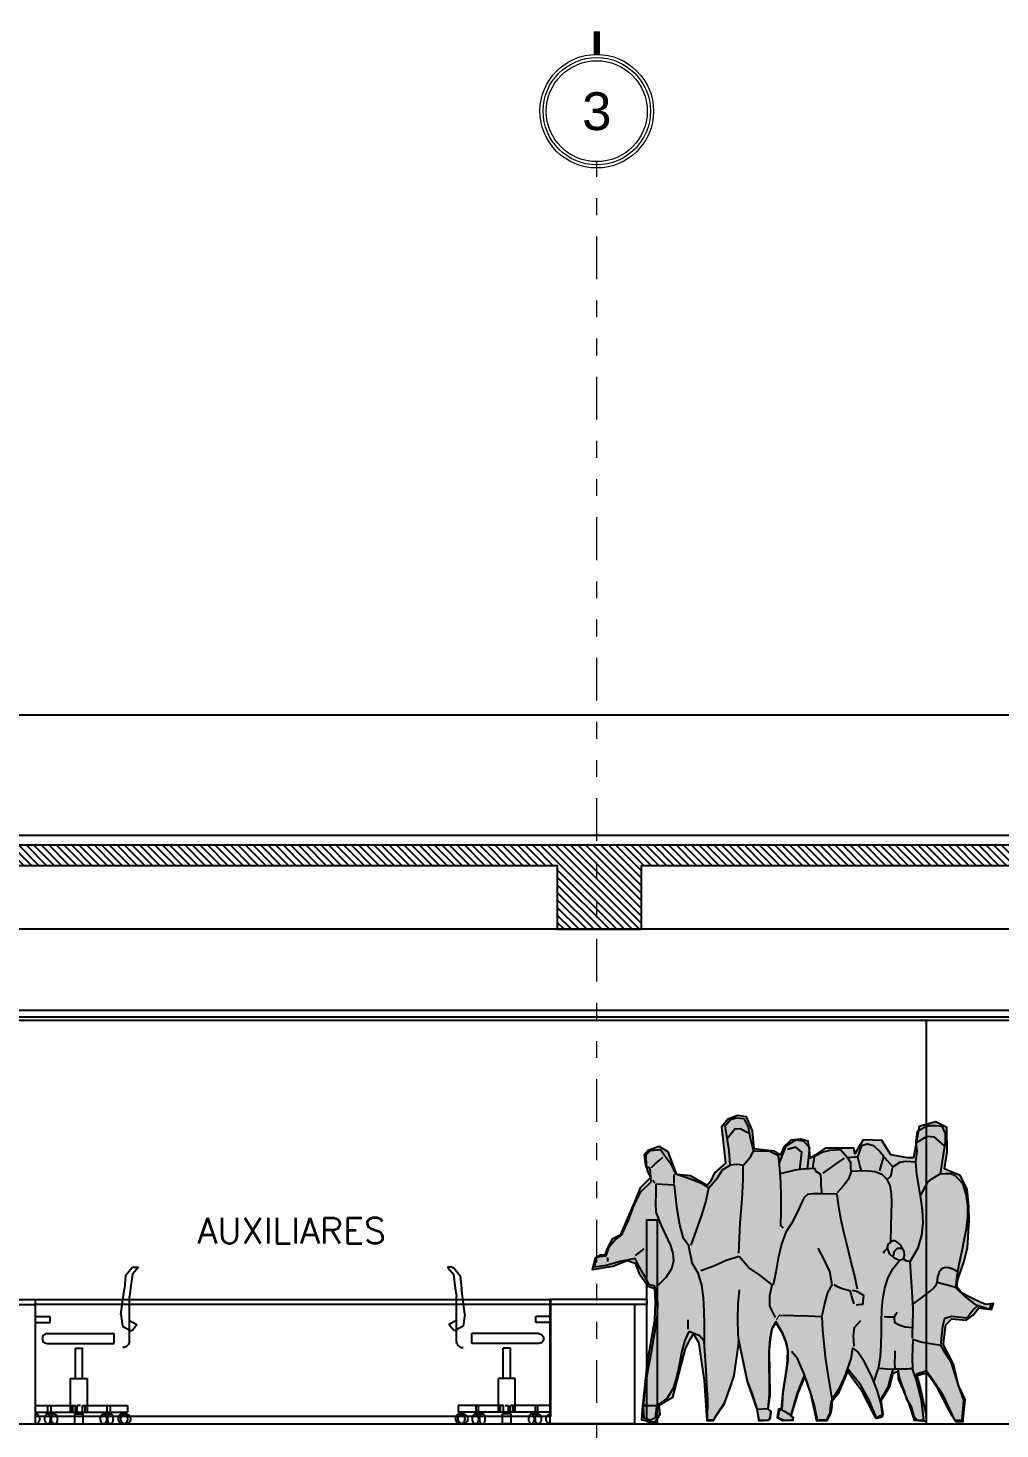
# Model space of a CAD drawing. Header units: millimetres. Extents: x 2056 to 4470, y 1400 to 3101.
# Drawn here: x 2172.45 to 2178.22, y 1478.65 to 1486.98 of the extents above; entities that cross this region are included whole.
import ezdxf
from ezdxf.enums import TextEntityAlignment as Align

# ---------------------------------------------------------------- set-up
doc = ezdxf.new("R2010")
doc.units = ezdxf.units.MM
doc.linetypes.add('DIVIDE', pattern=[31.75, 12.7, -6.35, 0, -6.35, 0, -6.35])
for name, color, linetype in [('A-252', 252, 'Continuous'), ('A-ANNO-DIMS-GRID', 195, 'Continuous'), ('A-ANNO-TEXT', 190, 'Continuous'), ('A-GRID-COLS', 75, 'DIVIDE'), ('A-PLAN-1', 5, 'Continuous'), ('A-PLAN-2', 4, 'Continuous'), ('A-PLAN-3', 3, 'Continuous'), ('A-PLAN-4', 2, 'Continuous'), ('A-PLAN-5', 1, 'Continuous'), ('A-PLAN-6', 9, 'Continuous')]:
    doc.layers.add(name, color=color, linetype=linetype)
doc.styles.add('ROMAN', font='arial.ttf')
doc.styles.add('ROMANS', font='romans')

# ---------------------------------------------------------------- blocks, each defined once
blk = doc.blocks.new('GRUPO 1')
blk.add_hatch(color=255).paths.add_polyline_path([(-1.4804, 0.0057), (-1.4716, 0.0247), (-1.4424, 0.0683), (-1.4189, 0.1011), (-1.3594, 0.2708), (-1.3314, 0.4699), (-1.3274, 0.453), (-1.3139, 0.3881), (-1.2825, 0.2379), (-1.225, 0.0732), (-1.2127, 0.0042), (-1.1558, 0.0076), (-1.1431, 0.0213), (-1.1392, 0.0585), (-1.1578, 0.0757), (-1.146, 0.1553), (-1.1488, 0.4232), (-1.1441, 0.4866), (-1.1347, 0.5489), (-1.1303, 0.5581), (-1.1119, 0.5872), (-1.077, 0.5285), (-1.0523, 0.4695), (-1.0423, 0.4224), (-1.0445, 0.3674), (-1.0482, 0.3203), (-1.0713, 0.1806), (-1.0794, 0.0754), (-1.0952, 0.0734), (-1.1032, 0.0232), (-1.0708, 0.0067), (-1.0098, 0.0078), (-1.0071, 0.0233), (-1.0208, 0.0334), (-0.9788, 0.1676), (-0.9404, 0.2634), (-0.9057, 0.1667), (-0.8701, 0.0042), (-0.8061, 0.006), (-0.7851, 0.048), (-0.7765, 0.0882), (-0.7782, 0.1234), (-0.7377, 0.1693), (-0.6847, 0.298), (-0.6071, 0.1904), (-0.5224, 0.0229), (-0.51, 0.0194), (-0.4782, 0.03), (-0.4747, 0.0441), (-0.4871, 0.1252), (-0.4341, 0.2081), (-0.4165, 0.2821), (-0.4041, 0.291), (-0.3882, 0.2962), (-0.3847, 0.2539), (-0.3459, 0.1622), (-0.3212, 0.104), (-0.2894, 0.0071), (-0.2171, 0.0018), (-0.2188, 0.0458), (-0.2559, 0.2151), (-0.2718, 0.2733), (-0.2329, 0.2857), (-0.21, 0.2839), (-0.1588, 0.2116), (-0.0829, 0.0617), (-0.0424, 0), (0, 0), (0.0018, 0.0141), (0.0124, 0.1287), (-0.0053, 0.1693), (-0.0265, 0.2116), (-0.0565, 0.3403), (-0.1165, 0.4549), (-0.1132, 0.4823), (-0.1022, 0.5753), (-0.0667, 0.6108), (0.0182, 0.6026), (0.0593, 0.6327), (0.0948, 0.6764), (0.1199, 0.6706), (0.1683, 0.6648), (0.1818, 0.7015), (0.1374, 0.6957), (0.1103, 0.7053), (0.0445, 0.7363), (-0.0096, 0.7653), (-0.0367, 0.8), (-0.0309, 0.8445), (0.0039, 0.9469), (0.0271, 1.032), (0.0368, 1.1963), (0.0348, 1.2755), (0.0252, 1.3799), (-0.0171, 1.4616), (-0.0737, 1.4849), (-0.1103, 1.5015), (-0.0936, 1.6013), (-0.097, 1.7476), (-0.1635, 1.7809), (-0.2601, 1.7543), (-0.2933, 1.568), (-0.3299, 1.568), (-0.4298, 1.5847), (-0.483, 1.6711), (-0.5929, 1.6744), (-0.6428, 1.5913), (-0.6495, 1.6246), (-0.8192, 1.6246), (-0.8819, 1.5805), (-0.9089, 1.5649), (-0.9115, 1.6171), (-0.9194, 1.6658), (-0.9646, 1.6779), (-1.0221, 1.6727), (-1.0621, 1.6345), (-1.0848, 1.5857), (-1.0944, 1.5901), (-1.117, 1.6058), (-1.1936, 1.6144), (-1.2406, 1.6205), (-1.2502, 1.7267), (-1.2867, 1.8102), (-1.3372, 1.818), (-1.3973, 1.7963), (-1.4338, 1.7493), (-1.4101, 1.5355), (-1.4766, 1.4785), (-1.5004, 1.4263), (-1.5194, 1.4025), (-1.6192, 1.4595), (-1.7, 1.469), (-1.7523, 1.602), (-1.8046, 1.6353), (-1.8712, 1.6115), (-1.895, 1.583), (-1.8855, 1.526), (-1.8712, 1.4785), (-1.8569, 1.45), (-1.9187, 1.3883), (-1.9425, 1.3265), (-2.0376, 1.108), (-2.0851, 1.0843), (-2.1136, 1.0273), (-2.1279, 0.9893), (-2.1564, 0.9893), (-2.185, 0.9703), (-2.204, 0.9037), (-2.0804, 0.9227), (-1.9948, 0.956), (-1.9473, 0.9418), (-1.9235, 0.88), (-1.8712, 0.804), (-1.8332, 0.7897), (-1.8284, 0.7137), (-1.8332, 0.5997), (-1.8759, 0.3527), (-1.895, 0.1817), (-1.9045, 0.0914), (-1.9092, 0.0107), (-1.8284, -0.0036), (-1.7999, 0.0439), (-1.8046, 0.0962), (-1.7238, 0.1437), (-1.6478, 0.4335), (-1.6192, 0.4905), (-1.6002, 0.519), (-1.5717, 0.4715), (-1.5384, 0.2435), (-1.5214, 0.0057)])
at = {"color": 250}
blk.add_lwpolyline([(-1.4804, 0.0057), (-1.4716, 0.0247), (-1.4424, 0.0683), (-1.4189, 0.1011), (-1.3594, 0.2708), (-1.3314, 0.4699), (-1.3274, 0.453), (-1.3139, 0.3881), (-1.2825, 0.2379), (-1.225, 0.0732), (-1.2127, 0.0042), (-1.1558, 0.0076), (-1.1431, 0.0213), (-1.1392, 0.0585), (-1.1578, 0.0757), (-1.146, 0.1553), (-1.1488, 0.4232), (-1.1441, 0.4866), (-1.1347, 0.5489), (-1.1303, 0.5581), (-1.1119, 0.5872), (-1.077, 0.5285), (-1.0523, 0.4695), (-1.0423, 0.4224), (-1.0445, 0.3674), (-1.0482, 0.3203), (-1.0713, 0.1806), (-1.0794, 0.0754), (-1.0952, 0.0734), (-1.1032, 0.0232), (-1.0708, 0.0067), (-1.0098, 0.0078), (-1.0071, 0.0233), (-1.0208, 0.0334), (-0.9788, 0.1676), (-0.9404, 0.2634), (-0.9057, 0.1667), (-0.8701, 0.0042), (-0.8061, 0.006), (-0.7851, 0.048), (-0.7765, 0.0882), (-0.7782, 0.1234), (-0.7377, 0.1693), (-0.6847, 0.298), (-0.6071, 0.1904), (-0.5224, 0.0229), (-0.51, 0.0194), (-0.4782, 0.03), (-0.4747, 0.0441), (-0.4871, 0.1252), (-0.4341, 0.2081), (-0.4165, 0.2821), (-0.4041, 0.291), (-0.3882, 0.2962), (-0.3847, 0.2539), (-0.3459, 0.1622), (-0.3212, 0.104), (-0.2894, 0.0071), (-0.2171, 0.0018), (-0.2188, 0.0458), (-0.2559, 0.2151), (-0.2718, 0.2733), (-0.2329, 0.2857), (-0.21, 0.2839), (-0.1588, 0.2116), (-0.0829, 0.0617), (-0.0424, 0), (0, 0), (0.0018, 0.0141), (0.0124, 0.1287), (-0.0053, 0.1693), (-0.0265, 0.2116), (-0.0565, 0.3403), (-0.1165, 0.4549), (-0.1132, 0.4823), (-0.1022, 0.5753), (-0.0667, 0.6108), (0.0182, 0.6026), (0.0593, 0.6327), (0.0948, 0.6764), (0.1199, 0.6706), (0.1683, 0.6648), (0.1818, 0.7015), (0.1374, 0.6957), (0.1103, 0.7053), (0.0445, 0.7363), (-0.0096, 0.7653), (-0.0367, 0.8), (-0.0309, 0.8445), (0.0039, 0.9469), (0.0271, 1.032), (0.0368, 1.1963), (0.0348, 1.2755), (0.0252, 1.3799), (-0.0171, 1.4616), (-0.0737, 1.4849), (-0.1103, 1.5015), (-0.0936, 1.6013), (-0.097, 1.7476), (-0.1635, 1.7809), (-0.2601, 1.7543), (-0.2933, 1.568), (-0.3299, 1.568), (-0.4298, 1.5847), (-0.483, 1.6711), (-0.5929, 1.6744), (-0.6428, 1.5913), (-0.6495, 1.6246), (-0.8192, 1.6246), (-0.8819, 1.5805), (-0.9089, 1.5649), (-0.9115, 1.6171), (-0.9194, 1.6658), (-0.9646, 1.6779), (-1.0221, 1.6727), (-1.0621, 1.6345), (-1.0848, 1.5857), (-1.0944, 1.5901), (-1.117, 1.6058), (-1.1936, 1.6144), (-1.2406, 1.6205), (-1.2502, 1.7267), (-1.2867, 1.8102), (-1.3372, 1.818), (-1.3973, 1.7963), (-1.4338, 1.7493), (-1.4101, 1.5355), (-1.4766, 1.4785), (-1.5004, 1.4263), (-1.5194, 1.4025), (-1.6192, 1.4595), (-1.7, 1.469), (-1.7523, 1.602), (-1.8046, 1.6353), (-1.8712, 1.6115), (-1.895, 1.583), (-1.8855, 1.526), (-1.8712, 1.4785), (-1.8569, 1.45), (-1.9187, 1.3883), (-1.9425, 1.3265), (-2.0376, 1.108), (-2.0851, 1.0843), (-2.1136, 1.0273), (-2.1279, 0.9893), (-2.1564, 0.9893), (-2.185, 0.9703), (-2.204, 0.9037), (-2.0804, 0.9227), (-1.9948, 0.956), (-1.9473, 0.9418), (-1.9235, 0.88), (-1.8712, 0.804), (-1.8332, 0.7897), (-1.8284, 0.7137), (-1.8332, 0.5997), (-1.8759, 0.3527), (-1.895, 0.1817), (-1.9045, 0.0914), (-1.9092, 0.0107), (-1.8284, -0.0036), (-1.7999, 0.0439), (-1.8046, 0.0962), (-1.7238, 0.1437), (-1.6478, 0.4335), (-1.6192, 0.4905), (-1.6002, 0.519), (-1.5717, 0.4715), (-1.5384, 0.2435), (-1.5214, 0.0057)], close=True, dxfattribs=at)
for points in [[(-1.4125, 1.7578), (-1.3809, 1.7951), (-1.3473, 1.8041), (-1.3024, 1.8008)], [(-1.3842, 1.5245), (-1.39, 1.6106), (-1.4035, 1.6974), (-1.4125, 1.7578)], [(-1.3024, 1.8008), (-1.2772, 1.7502), (-1.2639, 1.6847), (-1.2442, 1.6073)], [(-0.2712, 1.7251), (-0.2254, 1.7523), (-0.2003, 1.7596), (-0.1589, 1.7603)], [(-0.1589, 1.7603), (-0.1259, 1.755), (-0.1052, 1.7113), (-0.1053, 1.6601)], [(-1.4012, 1.6826), (-1.3561, 1.7399), (-1.3244, 1.7423), (-1.2696, 1.7128)], [(-1.0913, 1.5317), (-1.0514, 1.6388), (-0.994, 1.6745), (-0.9503, 1.6688), (-0.9117, 1.6294), (-0.9258, 1.5007)], [(-0.2806, 1.5433), (-0.2718, 1.6077), (-0.2781, 1.6629), (-0.2712, 1.7251)], [(-0.2775, 1.6571), (-0.2136, 1.6951), (-0.1743, 1.6928), (-0.1091, 1.6374)], [(-1.8805, 1.5176), (-1.8819, 1.5845), (-1.8569, 1.6103), (-1.7979, 1.6176)], [(-1.7979, 1.6176), (-1.769, 1.5774), (-1.7382, 1.5361), (-1.7082, 1.4728)], [(-1.3058, 1.5208), (-1.2702, 1.5636), (-1.2579, 1.5819), (-1.2442, 1.6073)], [(-1.2442, 1.6073), (-1.189, 1.6091), (-1.1478, 1.6059), (-1.0969, 1.5815)], [(-0.9692, 1.4966), (-0.9583, 1.6001), (-0.994, 1.6311), (-1.0432, 1.6175)], [(-0.8823, 1.5776), (-0.8322, 1.6028), (-0.789, 1.612), (-0.727, 1.6162)], [(-0.727, 1.6162), (-0.7134, 1.6015), (-0.6999, 1.5856), (-0.6863, 1.5693)], [(-0.6239, 1.5728), (-0.602, 1.6407), (-0.5703, 1.6494), (-0.5318, 1.6403), (-0.4911, 1.6006), (-0.4517, 1.5536), (-0.4173, 1.5136)], [(-0.1053, 1.6601), (-0.1157, 1.5979), (-0.1261, 1.5352), (-0.1365, 1.4714)], [(-1.8577, 1.5033), (-1.8662, 1.5081), (-1.8736, 1.5128), (-1.8805, 1.5176)], [(-1.8522, 1.4247), (-1.854, 1.4518), (-1.8559, 1.4778), (-1.8577, 1.5033)], [(-1.8506, 1.5101), (-1.8288, 1.5305), (-1.806, 1.5508), (-1.7826, 1.5712)], [(-1.509, 1.3884), (-1.4584, 1.4483), (-1.4296, 1.4961), (-1.3842, 1.5245)], [(-1.3058, 1.5208), (-1.3265, 1.5251), (-1.3472, 1.5284), (-1.3842, 1.5245)], [(-1.3316, 0.9997), (-1.3284, 1.0907), (-1.323, 1.1809), (-1.3168, 1.2697), (-1.3109, 1.3564), (-1.3068, 1.4403), (-1.3058, 1.5208)], [(-1.0816, 1.1635), (-1.0803, 1.253), (-1.0805, 1.3391), (-1.0828, 1.4223), (-1.088, 1.5029), (-1.0969, 1.5815)], [(-0.8791, 1.5037), (-0.9477, 1.4993), (-0.9969, 1.493), (-1.086, 1.4716)], [(-0.8915, 1.5029), (-0.8877, 1.5361), (-0.885, 1.5568), (-0.8823, 1.5776)], [(-0.8451, 1.4684), (-0.8703, 1.483), (-0.8785, 1.4972), (-0.8791, 1.5037)], [(-0.8312, 1.4751), (-0.789, 1.5059), (-0.747, 1.5357), (-0.7049, 1.5651)], [(-0.6863, 1.5693), (-0.6655, 1.5712), (-0.6447, 1.5725), (-0.6239, 1.5728)], [(-0.6648, 1.4858), (-0.6665, 1.5159), (-0.6662, 1.5366), (-0.6863, 1.5693)], [(-0.6038, 1.4888), (-0.6132, 1.5241), (-0.6169, 1.5403), (-0.6239, 1.5728)], [(-0.4939, 1.4896), (-0.4882, 1.5119), (-0.4815, 1.5331), (-0.4695, 1.5748)], [(-0.4503, 1.439), (-0.4285, 1.4574), (-0.4241, 1.4723), (-0.4198, 1.5067)], [(-0.4173, 1.5136), (-0.3733, 1.5406), (-0.3394, 1.5473), (-0.2806, 1.5433)], [(-0.3147, 0.9508), (-0.2667, 1.0322), (-0.2445, 1.107), (-0.2371, 1.1815), (-0.2404, 1.2553), (-0.2503, 1.3279), (-0.2631, 1.3988), (-0.2746, 1.4677), (-0.2806, 1.5433)], [(-2.0265, 1.1095), (-1.9849, 1.2003), (-1.9529, 1.2873), (-1.9141, 1.3641), (-1.8522, 1.4247)], [(-1.8316, 1.4174), (-1.8354, 1.4237), (-1.8382, 1.429), (-1.8405, 1.4338)], [(-1.7162, 1.4153), (-1.7159, 1.4337), (-1.7156, 1.4515), (-1.7152, 1.4684)], [(-1.7082, 1.4728), (-1.641, 1.4506), (-1.5545, 1.4172), (-1.509, 1.3884)], [(-0.8362, 1.3536), (-0.8417, 1.403), (-0.8434, 1.436), (-0.8451, 1.4684)], [(-0.6648, 1.4858), (-0.6809, 1.4408), (-0.7103, 1.3997), (-0.7479, 1.3581)], [(-0.4289, 1.0669), (-0.4275, 1.1633), (-0.4252, 1.2362), (-0.4235, 1.3005), (-0.4252, 1.3559), (-0.4332, 1.4022), (-0.4503, 1.439), (-0.4791, 1.4661), (-0.5226, 1.4831), (-0.5836, 1.4898), (-0.6648, 1.4858)], [(-0.2527, 1.3411), (-0.2085, 1.4225), (-0.1853, 1.4418), (-0.1365, 1.4714)], [(-0.1365, 1.4714), (-0.1042, 1.4731), (-0.0719, 1.4742), (-0.047, 1.4619)], [(-0.047, 1.4619), (-0.0037, 1.4146), (0.0176, 1.3512), (0.0268, 1.2849), (0.0262, 1.2162), (0.0184, 1.146), (0.0057, 1.0749), (-0.0094, 1.0037), (-0.0245, 0.9329), (-0.0373, 0.8634), (-0.0452, 0.7958)], [(-1.8248, 1.4104), (-1.8257, 1.355), (-1.8262, 1.2996), (-1.8256, 1.2442)], [(-1.7141, 1.4037), (-1.751, 1.4066), (-1.7879, 1.409), (-1.8248, 1.4104)], [(-1.6285, 1.0444), (-1.6603, 1.0884), (-1.6829, 1.1683), (-1.6982, 1.2622), (-1.708, 1.348), (-1.7141, 1.4037)], [(-1.6145, 1.0488), (-1.5831, 1.1369), (-1.5531, 1.221), (-1.5274, 1.3039), (-1.509, 1.3884)], [(-0.7481, 1.3512), (-0.8362, 1.3536), (-0.8917, 1.3541), (-0.9242, 1.3483), (-0.9435, 1.3319), (-0.9592, 1.3006), (-0.9811, 1.2502), (-1.019, 1.1762)], [(-0.627, 0.7858), (-0.6455, 0.8719), (-0.6659, 0.9555), (-0.6867, 1.0372), (-0.7067, 1.1172), (-0.7245, 1.1959), (-0.7387, 1.2738), (-0.7481, 1.3512)], [(-1.8256, 1.2442), (-1.7945, 1.1685), (-1.7646, 1.1047), (-1.7398, 1.0499), (-1.7236, 1.0009), (-1.7198, 0.9546), (-1.7322, 0.9079), (-1.7643, 0.8577), (-1.8199, 0.801)], [(-1.019, 1.1762), (-1.0531, 1.1249), (-1.0783, 1.0534), (-1.0973, 0.9711), (-1.1127, 0.8872), (-1.1273, 0.8112)], [(-2.1189, 0.9842), (-2.1017, 1.0384), (-2.071, 1.0758), (-2.0265, 1.1095)], [(-1.0657, 1.1494), (-1.0718, 1.1541), (-1.077, 1.1588), (-1.0816, 1.1635)], [(-1.9457, 0.9857), (-1.9293, 0.9992), (-1.9123, 1.0127), (-1.8942, 1.0262)], [(-1.6096, 0.9402), (-1.6159, 0.9749), (-1.6222, 1.0097), (-1.6285, 1.0444)], [(-0.7765, 0.8117), (-0.7916, 0.8918), (-0.8263, 0.9666), (-0.8602, 1.0302)], [(-0.4494, 1.0295), (-0.4587, 1.0203), (-0.4675, 1.0107), (-0.4753, 1)], [(-0.4154, 1.0738), (-0.4239, 1.0698), (-0.4314, 1.0654), (-0.4377, 1.0607), (-0.4427, 1.0557), (-0.4465, 1.0501), (-0.4489, 1.0439), (-0.4499, 1.0371), (-0.4494, 1.0295)], [(-0.3769, 0.9566), (-0.4099, 0.97), (-0.4354, 0.9946), (-0.4494, 1.0295)], [(-0.3594, 1.0278), (-0.3914, 1.0289), (-0.409, 1.0104), (-0.4161, 0.976)], [(-0.3594, 1.0278), (-0.3681, 1.0419), (-0.3767, 1.053), (-0.385, 1.0614), (-0.3929, 1.0675), (-0.4, 1.0715), (-0.4063, 1.0737), (-0.4115, 1.0744), (-0.4154, 1.0738)], [(-0.3536, 0.9654), (-0.348, 0.9905), (-0.3498, 1.0109), (-0.3594, 1.0278)], [(-2.1894, 0.9163), (-2.186, 0.9369), (-2.1816, 0.957), (-2.1767, 0.9761)], [(-1.9484, 0.9695), (-2.0376, 0.9511), (-2.1203, 0.9274), (-2.1894, 0.9163)], [(-2.1767, 0.9761), (-2.1581, 0.9797), (-2.139, 0.9822), (-2.1189, 0.9842)], [(-2.1102, 0.9518), (-2.1101, 0.9603), (-2.1099, 0.9678), (-2.1098, 0.9748)], [(-1.8635, 0.8133), (-1.8925, 0.8663), (-1.9209, 0.9182), (-1.9484, 0.9695)], [(-1.5355, 0.4469), (-1.5351, 0.5742), (-1.5368, 0.6552), (-1.5413, 0.7355), (-1.5524, 0.8119), (-1.5739, 0.8812), (-1.6096, 0.9402)], [(-1.3296, 0.9812), (-1.4077, 0.9577), (-1.4808, 0.9234), (-1.5574, 0.8954)], [(-1.1343, 0.8114), (-1.2067, 0.8691), (-1.2742, 0.9145), (-1.3296, 0.9812)], [(-0.5292, 0.2337), (-0.4998, 0.3219), (-0.4902, 0.3874), (-0.4857, 0.4551), (-0.4841, 0.5242), (-0.4835, 0.5935), (-0.4815, 0.662), (-0.476, 0.7288), (-0.465, 0.7926), (-0.4462, 0.8526), (-0.4176, 0.9076), (-0.3769, 0.9566)], [(-0.3147, 0.9508), (-0.3331, 0.9535), (-0.3536, 0.9654), (-0.3769, 0.9566)], [(-0.2989, 0.5559), (-0.2965, 0.6707), (-0.3013, 0.7683), (-0.3088, 0.8606), (-0.3147, 0.9508)], [(-0.2978, 0.6966), (-0.2538, 0.729), (-0.22, 0.755), (-0.1951, 0.7755), (-0.1776, 0.7914), (-0.1662, 0.8035), (-0.1594, 0.8126), (-0.1558, 0.8196), (-0.1542, 0.8253), (-0.1532, 0.8305), (-0.1525, 0.8355), (-0.1519, 0.8406), (-0.1512, 0.846), (-0.1503, 0.852), (-0.149, 0.8588), (-0.1472, 0.8666), (-0.1446, 0.8758), (-0.141, 0.8863), (-0.1357, 0.897), (-0.1282, 0.9066), (-0.1175, 0.9138), (-0.1031, 0.9172), (-0.0842, 0.9154), (-0.0601, 0.9072), (-0.0301, 0.8912)], [(-1.8944, 0.02), (-1.8976, 0.0856), (-1.893, 0.1587), (-1.8828, 0.2371), (-1.8689, 0.3188), (-1.8532, 0.4016), (-1.8377, 0.4836), (-1.8245, 0.5625), (-1.8155, 0.6362), (-1.8127, 0.7028), (-1.8181, 0.76), (-1.8337, 0.8059)], [(-1.8337, 0.8059), (-1.8445, 0.8084), (-1.8543, 0.8109), (-1.8635, 0.8133)], [(-1.3334, 0.4681), (-1.3321, 0.483), (-1.3355, 0.5197), (-1.3373, 0.6087), (-1.3355, 0.6964), (-1.3287, 0.7827)], [(-1.1148, 0.6171), (-1.1477, 0.686), (-1.1474, 0.7496), (-1.1343, 0.8114)], [(-0.8376, 0.6282), (-0.823, 0.6937), (-0.8031, 0.7663), (-0.7765, 0.8117)], [(-0.6687, 0.7751), (-0.7167, 0.788), (-0.7416, 0.7974), (-0.765, 0.8115)], [(-0.6471, 0.6985), (-0.6551, 0.724), (-0.6622, 0.7495), (-0.6687, 0.7751)], [(-0.5884, 0.7482), (-0.6194, 0.7668), (-0.6367, 0.7749), (-0.6571, 0.7795)], [(-0.0452, 0.7958), (-0.0914, 0.8107), (-0.1186, 0.8164), (-0.1542, 0.8253)], [(-0.0452, 0.7958), (0.0122, 0.7414), (0.0723, 0.6947), (0.1579, 0.6674)], [(-0.6356, 0.6937), (-0.6217, 0.6956), (-0.6078, 0.6971), (-0.594, 0.6975)], [(-0.594, 0.6975), (-0.593, 0.7153), (-0.591, 0.732), (-0.5884, 0.7482)], [(0.0254, 0.6168), (0.0477, 0.6493), (0.0599, 0.664), (0.0878, 0.6897)], [(0.1579, 0.6674), (0.1603, 0.6766), (0.1628, 0.6858), (0.1653, 0.695)], [(-1.633, 0.5483), (-1.6327, 0.5667), (-1.6324, 0.5852), (-1.632, 0.6036)], [(-1.1129, 0.594), (-1.1358, 0.5532), (-1.1481, 0.4914), (-1.1527, 0.4148), (-1.1526, 0.3297), (-1.151, 0.2425), (-1.1506, 0.1595), (-1.1603, 0.075)], [(-1.0753, 0.0687), (-1.0687, 0.1697), (-1.0567, 0.2451), (-1.0458, 0.3087), (-1.039, 0.3647), (-1.0392, 0.4172), (-1.0496, 0.4702), (-1.0731, 0.5278), (-1.1129, 0.594)], [(-0.8377, 0.6212), (-0.923, 0.625), (-1.0077, 0.6283), (-1.0914, 0.6306)], [(-0.7775, 0.1331), (-0.7917, 0.2188), (-0.8047, 0.3025), (-0.8162, 0.3843), (-0.8258, 0.4645), (-0.8331, 0.5434), (-0.8377, 0.6212)], [(-0.6471, 0.4469), (-0.6497, 0.5122), (-0.6444, 0.5578), (-0.6073, 0.6008)], [(-0.4062, 0.6202), (-0.4269, 0.6206), (-0.4477, 0.6209), (-0.4685, 0.6213)], [(-0.4045, 0.5855), (-0.4059, 0.5971), (-0.4063, 0.6086), (-0.4062, 0.6202)], [(-0.4062, 0.6202), (-0.3989, 0.6384), (-0.3942, 0.6447), (-0.3895, 0.6499)], [(-0.2989, 0.5559), (-0.3432, 0.5608), (-0.3788, 0.5717), (-0.4045, 0.5855)], [(-0.1323, 0.4512), (-0.1197, 0.5656), (-0.1085, 0.6147), (-0.0686, 0.6268), (0.0254, 0.6168)], [(-1.6287, 0.5343), (-1.6528, 0.4833), (-1.6694, 0.4183), (-1.6834, 0.3453), (-1.6995, 0.2701), (-1.7228, 0.1989), (-1.758, 0.1376), (-1.8192, 0.0924)], [(-1.5374, 0.4773), (-1.5664, 0.5091), (-1.6023, 0.5256), (-1.6287, 0.5343)], [(-0.3, 0.4959), (-0.2996, 0.5166), (-0.2992, 0.5367), (-0.2989, 0.5559)], [(-1.5177, 0.0084), (-1.5161, 0.1334), (-1.5214, 0.2194), (-1.5268, 0.3053), (-1.5321, 0.3913), (-1.5374, 0.4773)], [(-1.3334, 0.4681), (-1.3609, 0.2741), (-1.3872, 0.1946), (-1.4209, 0.1057), (-1.4743, 0.0237)], [(-1.2105, 0.0071), (-1.2239, 0.0824), (-1.2507, 0.1621), (-1.2802, 0.2392), (-1.3321, 0.483)], [(-0.9409, 0.2769), (-0.9588, 0.318), (-0.9823, 0.374), (-1.0192, 0.4169)], [(-0.6565, 0.4379), (-0.6666, 0.3725), (-0.7054, 0.2617), (-0.7373, 0.194), (-0.7775, 0.1331)], [(-0.4792, 0.0399), (-0.4853, 0.1037), (-0.51, 0.1869), (-0.5464, 0.2757), (-0.5876, 0.3563), (-0.6266, 0.415), (-0.6565, 0.4379)], [(-0.4027, 0.3097), (-0.4042, 0.354), (-0.4036, 0.3869), (-0.403, 0.4193)], [(-0.2979, 0.4866), (-0.3005, 0.4335), (-0.3021, 0.3798), (-0.3011, 0.3136)], [(-0.1323, 0.4512), (-0.2075, 0.4631), (-0.2504, 0.4722), (-0.2979, 0.4866)], [(-0.0487, 0.0084), (-0.006, 0.0084), (0.0043, 0.1266), (-0.0241, 0.2105), (-0.0513, 0.2919), (-0.0695, 0.3533), (-0.1066, 0.4086), (-0.1323, 0.4512)], [(-0.9409, 0.2769), (-0.9863, 0.164), (-1.0067, 0.0934), (-1.0242, 0.0307)], [(-0.8641, 0.0084), (-0.8824, 0.0954), (-0.9035, 0.1682), (-0.9409, 0.2769)], [(-0.5142, 0.0221), (-0.557, 0.1273), (-0.6063, 0.2159), (-0.6867, 0.315)], [(-0.4166, 0.3088), (-0.4511, 0.3111), (-0.4696, 0.312), (-0.5016, 0.3155)], [(-0.4166, 0.3088), (-0.4331, 0.2573), (-0.4467, 0.2027), (-0.4915, 0.1246)], [(-0.3588, 0.31), (-0.3789, 0.3103), (-0.398, 0.3101), (-0.4166, 0.3088)], [(-0.3465, 0.1733), (-0.3606, 0.2131), (-0.3776, 0.2622), (-0.3851, 0.3102)], [(-0.3011, 0.3136), (-0.3172, 0.3132), (-0.3334, 0.3118), (-0.3588, 0.31)], [(-0.2324, 0.0084), (-0.2468, 0.124), (-0.2741, 0.2378), (-0.3011, 0.3136)], [(-0.216, 0.2981), (-0.2361, 0.2939), (-0.2553, 0.2896), (-0.2872, 0.2746)], [(-0.0487, 0.0084), (-0.1157, 0.1529), (-0.1805, 0.2494), (-0.216, 0.2981)], [(-0.2902, 0.0295), (-0.3067, 0.0866), (-0.3352, 0.1351), (-0.3465, 0.1733)], [(-1.8192, 0.0924), (-1.8399, 0.0928), (-1.86, 0.0932), (-1.8972, 0.0921)], [(-1.8251, 0.0233), (-1.824, 0.0464), (-1.8218, 0.0694), (-1.8192, 0.0924)], [(-0.7775, 0.1331), (-0.7851, 0.1132), (-0.7895, 0.0796), (-0.7916, 0.0504)], [(-1.8598, 0.0084), (-1.8846, 0.0152), (-1.8897, 0.0176), (-1.8944, 0.02)], [(-1.86, 0.0078), (-1.8483, 0.0138), (-1.8367, 0.0188), (-1.8251, 0.0233)], [(-1.4743, 0.0237), (-1.4814, 0.0084), (-1.5006, 0.0084), (-1.5177, 0.0084)], [(-1.1457, 0.0214), (-1.1412, 0.0582), (-1.1603, 0.075), (-1.2218, 0.0702)], [(-1.2105, 0.0071), (-1.1822, 0.0084), (-1.1587, 0.0084), (-1.1457, 0.0214)], [(-1.0765, 0.0694), (-1.0927, 0.0651), (-1.1008, 0.0243), (-1.0619, 0.0084)], [(-1.0225, 0.037), (-1.053, 0.0545), (-1.065, 0.0622), (-1.0765, 0.0694)], [(-1.0619, 0.0084), (-1.0136, 0.0084), (-1.0098, 0.0232), (-1.0242, 0.0307)], [(-0.7916, 0.0504), (-0.813, 0.0084), (-0.8371, 0.0084), (-0.8641, 0.0084)], [(-0.5142, 0.0221), (-0.5025, 0.0287), (-0.4909, 0.0348), (-0.4792, 0.0399)], [(-0.2902, 0.0295), (-0.2732, 0.0084), (-0.258, 0.0084), (-0.2324, 0.0084)]]:
    blk.add_lwpolyline(points, dxfattribs=at)
at = {"color": 250, "const_width": 0.00692}
blk.add_lwpolyline([(-1.0914, 0.6306), (-1.0979, 0.6214), (-1.1032, 0.6123), (-1.1081, 0.6032)], dxfattribs=at)
blk = doc.blocks.new('EJE NUMERO')
at = {"color": 0, "linetype": 'Continuous', "lineweight": 9, "const_width": 0.1}
blk.add_lwpolyline([(0, 1.7), (0, 2.068)], dxfattribs=at)
at = {"color": 0, "linetype": 'Continuous', "lineweight": 9}
for radius in [0.9, 0.85, 0.8]:
    blk.add_circle((0, 0.8), radius, dxfattribs=at)
at = {"lineweight": 9, "style": 'ROMAN'}
blk.add_attdef('1', (-0.199, 0.527), '', height=0.6, dxfattribs=at)
blk = doc.blocks.new('ASESORES')
for p, q in [((1.0731, 0.9271), (1.0348, 0.8813)), ((1.0784, 0.9303), (1.0731, 0.9271)), ((1.1104, 0.9321), (1.0751, 0.8906)), ((1.0816, 0.9321), (1.0784, 0.9303)), ((1.0826, 0.9326), (1.0816, 0.9321)), ((1.0826, 0.9326), (1.0919, 0.9326)), ((1.0919, 0.9326), (1.0964, 0.9323)), ((1.0964, 0.9323), (1.1009, 0.9323)), ((1.1009, 0.9323), (1.1056, 0.9321)), ((1.1056, 0.9321), (1.1104, 0.9321)), ((1.0348, 0.8813), (1.0276, 0.805)), ((1.0751, 0.8906), (1.0666, 0.8208)), ((1.0073, 0.6532), (1.0276, 0.805)), ((1.0666, 0.8208), (1.0579, 0.7565)), ((1.0579, 0.4907), (1.0579, 0.7565)), ((-0.0763, 0.71), (-0.0763, 0.74)), ((-0.0763, 0.74), (0.5002, 0.74)), ((-0.0763, 0.71), (0.5002, 0.71)), ((0, 0.71), (0, 0)), ((0.5002, 0), (0.5002, 0.74)), ((0.5002, 0.6385), (0.5864, 0.6385)), ((0.5002, 0.6035), (0.5864, 0.6035)), ((0.5864, 0.6035), (0.5864, 0.6385)), ((1.0073, 0.6532), (1.0166, 0.5804)), ((1.0579, 0.615), (1.1019, 0.5917)), ((1.0924, 0.5794), (1.0971, 0.5854)), ((1.0971, 0.5854), (1.1019, 0.5917)), ((0.5402, 0.5144), (0.5394, 0.5072)), ((0.5394, 0.5072), (0.5402, 0.4997)), ((0.5432, 0.5214), (0.5402, 0.5144)), ((0.5402, 0.4997), (0.5432, 0.4929)), ((0.5477, 0.5272), (0.5432, 0.5214)), ((0.5537, 0.5317), (0.5477, 0.5272)), ((0.5679, 0.5377), (0.5537, 0.5317)), ((0.5679, 0.5377), (0.9668, 0.5377)), ((0.9668, 0.4787), (0.9668, 0.5377)), ((1.0166, 0.5804), (1.0644, 0.5544)), ((1.0644, 0.5544), (1.0734, 0.5544)), ((1.0734, 0.5544), (1.0924, 0.5794)), ((0.5432, 0.4929), (0.5477, 0.4869)), ((0.5477, 0.4869), (0.5537, 0.4824)), ((0.5537, 0.4824), (0.5604, 0.4794)), ((0.5604, 0.4794), (0.5679, 0.4787)), ((0.5679, 0.4787), (0.9668, 0.4787)), ((0.7362, 0.2701), (0.7362, 0.4502)), ((0.7362, 0.4502), (0.7795, 0.4502)), ((0.7795, 0.2701), (0.7795, 0.4502)), ((1.0211, 0.4539), (1.0178, 0.4537)), ((1.0241, 0.4542), (1.0211, 0.4539)), ((1.0273, 0.4549), (1.0241, 0.4542)), ((1.0303, 0.4557), (1.0273, 0.4549)), ((1.0333, 0.4569), (1.0303, 0.4557)), ((1.0361, 0.4582), (1.0333, 0.4569)), ((1.0389, 0.4597), (1.0361, 0.4582)), ((1.0414, 0.4614), (1.0389, 0.4597)), ((1.0439, 0.4634), (1.0414, 0.4614)), ((1.0461, 0.4654), (1.0439, 0.4634)), ((1.0484, 0.4679), (1.0461, 0.4654)), ((1.0504, 0.4702), (1.0484, 0.4679)), ((1.0521, 0.4729), (1.0504, 0.4702)), ((1.0536, 0.4757), (1.0521, 0.4729)), ((1.0549, 0.4784), (1.0536, 0.4757)), ((1.0549, 0.4784), (1.0569, 0.4844)), ((1.0574, 0.4874), (1.0569, 0.4844)), ((1.0579, 0.4907), (1.0574, 0.4874)), ((0.7077, 0.07), (0.7077, 0.2701)), ((0.7077, 0.2701), (0.8078, 0.2701)), ((0.8078, 0.07), (0.8078, 0.2701)), ((0.5002, 0.11), (0.7372, 0.11)), ((0.5734, 0.07), (0.5734, 0.11)), ((0.5897, 0.11), (0.5897, 0.07)), ((0.7082, 0.07), (0.7082, 0.11)), ((0.7142, 0.07), (0.7142, 0.11)), ((0.721, 0.07), (0.721, 0.11)), ((0.7372, 0.07), (0.7372, 0.11)), ((0.7478, 0.07), (0.7478, 0.11)), ((0.7678, 0.11), (0.7478, 0.11)), ((0.7785, 0.07), (0.7785, 0.11)), ((0.7785, 0.11), (1.0464, 0.11)), ((0.7948, 0.07), (0.7948, 0.11)), ((0.8075, 0.07), (0.8075, 0.11)), ((0.9261, 0.07), (0.9261, 0.11)), ((0.9423, 0.11), (0.9423, 0.07)), ((1.0464, 0.11), (1.0464, 0.07)), ((0, 0), (0.5002, 0)), ((0.5002, 0.07), (1.0464, 0.07)), ((0.5014, 0.0595), (0.5002, 0.0597)), ((0.5002, 0.0004), (0.5014, 0.0005)), ((0.5064, 0.0583), (0.5014, 0.0595)), ((0.5014, 0.0005), (0.5064, 0.0018)), ((0.5109, 0.056), (0.5064, 0.0583)), ((0.5064, 0.0018), (0.5109, 0.004)), ((0.5149, 0.053), (0.5109, 0.056)), ((0.5109, 0.004), (0.5149, 0.007)), ((0.5184, 0.0493), (0.5149, 0.053)), ((0.5149, 0.007), (0.5184, 0.0108)), ((0.5212, 0.045), (0.5184, 0.0493)), ((0.5184, 0.0108), (0.5212, 0.015)), ((0.5234, 0.0403), (0.5212, 0.045)), ((0.5212, 0.015), (0.5234, 0.0198)), ((0.5247, 0.0353), (0.5234, 0.0403)), ((0.5234, 0.0198), (0.5247, 0.0248)), ((0.5252, 0.03), (0.5247, 0.0353)), ((0.5247, 0.0248), (0.5252, 0.03)), ((0.5539, 0.0348), (0.5537, 0.03)), ((0.5537, 0.03), (0.5539, 0.0253)), ((0.5547, 0.0393), (0.5539, 0.0348)), ((0.5539, 0.0253), (0.5547, 0.0208)), ((0.5557, 0.0435), (0.5547, 0.0393)), ((0.5547, 0.0208), (0.5557, 0.0163)), ((0.5572, 0.0475), (0.5557, 0.0435)), ((0.5557, 0.0163), (0.5572, 0.0123)), ((0.5589, 0.0513), (0.5572, 0.0475)), ((0.5572, 0.0123), (0.5589, 0.0088)), ((0.5609, 0.0543), (0.5589, 0.0513)), ((0.5589, 0.0088), (0.5609, 0.0058)), ((0.5634, 0.0568), (0.5609, 0.0543)), ((0.5609, 0.0058), (0.5634, 0.0033)), ((0.5659, 0.0585), (0.5634, 0.0568)), ((0.5634, 0.0033), (0.5659, 0.0015)), ((0.5687, 0.0595), (0.5659, 0.0585)), ((0.5659, 0.0015), (0.5687, 0.0003)), ((0.5714, 0.06), (0.5687, 0.0595)), ((0.5687, 0.0003), (0.5714, 0)), ((0.6117, 0.06), (0.5714, 0.06)), ((0.5742, 0.0595), (0.5714, 0.06)), ((0.5714, 0), (0.5742, 0.0003)), ((0.6117, 0), (0.5714, 0)), ((0.5767, 0.0585), (0.5742, 0.0595)), ((0.5742, 0.0003), (0.5767, 0.0015)), ((0.5794, 0.0568), (0.5767, 0.0585)), ((0.5767, 0.0015), (0.5794, 0.0033)), ((0.5817, 0.0543), (0.5794, 0.0568)), ((0.5794, 0.0033), (0.5817, 0.0058)), ((0.5839, 0.0513), (0.5817, 0.0543)), ((0.5817, 0.0058), (0.5839, 0.0088)), ((0.5857, 0.0475), (0.5839, 0.0513)), ((0.5839, 0.0088), (0.5857, 0.0123)), ((0.5849, 0.07), (0.5849, 0.06)), ((0.5854, 0.07), (0.5854, 0.06)), ((0.5869, 0.0435), (0.5857, 0.0475)), ((0.5857, 0.0123), (0.5869, 0.0163)), ((0.5867, 0.07), (0.5867, 0.06)), ((0.5882, 0.0393), (0.5869, 0.0435)), ((0.5869, 0.0163), (0.5882, 0.0208)), ((0.5887, 0.0348), (0.5882, 0.0393)), ((0.5882, 0.0208), (0.5887, 0.0253)), ((0.5889, 0.03), (0.5887, 0.0348)), ((0.5887, 0.0253), (0.5889, 0.03)), ((0.5889, 0.07), (0.5889, 0.06)), ((0.5917, 0.07), (0.5917, 0.06)), ((0.5942, 0.07), (0.5942, 0.06)), ((0.5942, 0.03), (0.5945, 0.0348)), ((0.5945, 0.0253), (0.5942, 0.03)), ((0.5945, 0.0348), (0.595, 0.0393)), ((0.595, 0.0208), (0.5945, 0.0253)), ((0.595, 0.0393), (0.5962, 0.0435)), ((0.5962, 0.0163), (0.595, 0.0208)), ((0.5962, 0.0435), (0.5975, 0.0475)), ((0.5975, 0.0123), (0.5962, 0.0163)), ((0.5965, 0.07), (0.5965, 0.06)), ((0.5975, 0.0475), (0.5995, 0.0513)), ((0.5995, 0.0088), (0.5975, 0.0123)), ((0.598, 0.07), (0.598, 0.06)), ((0.5985, 0.07), (0.5985, 0.06)), ((0.5995, 0.0513), (0.6015, 0.0543)), ((0.6015, 0.0058), (0.5995, 0.0088)), ((0.6015, 0.0543), (0.6037, 0.0568)), ((0.6037, 0.0033), (0.6015, 0.0058)), ((0.6037, 0.0568), (0.6065, 0.0585)), ((0.6065, 0.0015), (0.6037, 0.0033)), ((0.6065, 0.0585), (0.609, 0.0595)), ((0.609, 0.0003), (0.6065, 0.0015)), ((0.609, 0.0595), (0.6117, 0.06)), ((0.6117, 0), (0.609, 0.0003)), ((0.6117, 0.06), (0.6145, 0.0595)), ((0.6145, 0.0003), (0.6117, 0)), ((0.6145, 0.0595), (0.6172, 0.0585)), ((0.6172, 0.0015), (0.6145, 0.0003)), ((0.6172, 0.0585), (0.6197, 0.0568)), ((0.6197, 0.0033), (0.6172, 0.0015)), ((0.6197, 0.0568), (0.6222, 0.0543)), ((0.6222, 0.0058), (0.6197, 0.0033)), ((0.6222, 0.0543), (0.6242, 0.0513)), ((0.6242, 0.0088), (0.6222, 0.0058)), ((0.6242, 0.0513), (0.626, 0.0475)), ((0.626, 0.0123), (0.6242, 0.0088)), ((0.626, 0.0475), (0.6275, 0.0435)), ((0.6275, 0.0163), (0.626, 0.0123)), ((0.6275, 0.0435), (0.6285, 0.0393)), ((0.6285, 0.0208), (0.6275, 0.0163)), ((0.6285, 0.0393), (0.6292, 0.0348)), ((0.6292, 0.0253), (0.6285, 0.0208)), ((0.6292, 0.0348), (0.6295, 0.03)), ((0.6295, 0.03), (0.6292, 0.0253)), ((0.7327, 0.06), (0.7828, 0.06)), ((0.7327, 0), (0.7327, 0.06)), ((0.7327, 0), (0.7828, 0)), ((0.751, 0.07), (0.751, 0.06)), ((0.7515, 0.07), (0.7515, 0.06)), ((0.753, 0.07), (0.753, 0.06)), ((0.7553, 0.07), (0.7553, 0.06)), ((0.7605, 0.07), (0.7605, 0.06)), ((0.7628, 0.07), (0.7628, 0.06)), ((0.764, 0.07), (0.764, 0.06)), ((0.7645, 0.07), (0.7645, 0.06)), ((0.7828, 0), (0.7828, 0.06)), ((0.8863, 0.03), (0.8865, 0.0348)), ((0.8865, 0.0253), (0.8863, 0.03)), ((0.8865, 0.0348), (0.887, 0.0393)), ((0.887, 0.0208), (0.8865, 0.0253)), ((0.887, 0.0393), (0.8883, 0.0435)), ((0.8883, 0.0163), (0.887, 0.0208)), ((0.8883, 0.0435), (0.8896, 0.0475)), ((0.8896, 0.0123), (0.8883, 0.0163)), ((0.8896, 0.0475), (0.8916, 0.0513)), ((0.8916, 0.0088), (0.8896, 0.0123)), ((0.8916, 0.0513), (0.8936, 0.0543)), ((0.8936, 0.0058), (0.8916, 0.0088)), ((0.8936, 0.0543), (0.8958, 0.0568)), ((0.8958, 0.0033), (0.8936, 0.0058)), ((0.8958, 0.0568), (0.8986, 0.0585)), ((0.8986, 0.0015), (0.8958, 0.0033)), ((0.8986, 0.0585), (0.9011, 0.0595)), ((0.9011, 0.0003), (0.8986, 0.0015)), ((0.9011, 0.0595), (0.9038, 0.06)), ((0.9038, 0), (0.9011, 0.0003)), ((0.9443, 0.06), (0.9038, 0.06)), ((0.9038, 0.06), (0.9068, 0.0595)), ((0.9068, 0.0003), (0.9038, 0)), ((0.9443, 0), (0.9038, 0)), ((0.9068, 0.0595), (0.9093, 0.0585)), ((0.9093, 0.0015), (0.9068, 0.0003)), ((0.9093, 0.0585), (0.9118, 0.0568)), ((0.9118, 0.0033), (0.9093, 0.0015)), ((0.9118, 0.0568), (0.9143, 0.0543)), ((0.9143, 0.0058), (0.9118, 0.0033)), ((0.9143, 0.0543), (0.9163, 0.0513)), ((0.9163, 0.0088), (0.9143, 0.0058)), ((0.9163, 0.0513), (0.9183, 0.0475)), ((0.9183, 0.0123), (0.9163, 0.0088)), ((0.9173, 0.07), (0.9173, 0.06)), ((0.9178, 0.07), (0.9178, 0.06)), ((0.9183, 0.0475), (0.9196, 0.0435)), ((0.9196, 0.0163), (0.9183, 0.0123)), ((0.9193, 0.07), (0.9193, 0.06)), ((0.9196, 0.0435), (0.9208, 0.0393)), ((0.9208, 0.0208), (0.9196, 0.0163)), ((0.9208, 0.0393), (0.9213, 0.0348)), ((0.9213, 0.0253), (0.9208, 0.0208)), ((0.9213, 0.0348), (0.9216, 0.03)), ((0.9216, 0.03), (0.9213, 0.0253)), ((0.9216, 0.07), (0.9216, 0.06)), ((0.9241, 0.07), (0.9241, 0.06)), ((0.9268, 0.07), (0.9268, 0.06)), ((0.9271, 0.0348), (0.9268, 0.03)), ((0.9268, 0.03), (0.9271, 0.0253)), ((0.9276, 0.0393), (0.9271, 0.0348)), ((0.9271, 0.0253), (0.9276, 0.0208)), ((0.9286, 0.0435), (0.9276, 0.0393)), ((0.9276, 0.0208), (0.9286, 0.0163)), ((0.9301, 0.0475), (0.9286, 0.0435)), ((0.9286, 0.0163), (0.9301, 0.0123)), ((0.9288, 0.07), (0.9288, 0.06)), ((0.9318, 0.0513), (0.9301, 0.0475)), ((0.9301, 0.0123), (0.9318, 0.0088)), ((0.9303, 0.07), (0.9303, 0.06)), ((0.9308, 0.07), (0.9308, 0.06)), ((0.9341, 0.0543), (0.9318, 0.0513)), ((0.9318, 0.0088), (0.9341, 0.0058)), ((0.9363, 0.0568), (0.9341, 0.0543)), ((0.9341, 0.0058), (0.9363, 0.0033)), ((0.9388, 0.0585), (0.9363, 0.0568)), ((0.9363, 0.0033), (0.9388, 0.0015)), ((0.9416, 0.0595), (0.9388, 0.0585)), ((0.9388, 0.0015), (0.9416, 0.0003)), ((0.9443, 0.06), (0.9416, 0.0595)), ((0.9416, 0.0003), (0.9443, 0)), ((0.9471, 0.0595), (0.9443, 0.06)), ((0.9443, 0), (0.9471, 0.0003)), ((0.9498, 0.0585), (0.9471, 0.0595)), ((0.9471, 0.0003), (0.9498, 0.0015)), ((0.9523, 0.0568), (0.9498, 0.0585)), ((0.9498, 0.0015), (0.9523, 0.0033)), ((0.9548, 0.0543), (0.9523, 0.0568)), ((0.9523, 0.0033), (0.9548, 0.0058)), ((0.9568, 0.0513), (0.9548, 0.0543)), ((0.9548, 0.0058), (0.9568, 0.0088)), ((0.9586, 0.0475), (0.9568, 0.0513)), ((0.9568, 0.0088), (0.9586, 0.0123)), ((0.9601, 0.0435), (0.9586, 0.0475)), ((0.9586, 0.0123), (0.9601, 0.0163)), ((0.9611, 0.0393), (0.9601, 0.0435)), ((0.9601, 0.0163), (0.9611, 0.0208)), ((0.9618, 0.0348), (0.9611, 0.0393)), ((0.9611, 0.0208), (0.9618, 0.0253)), ((0.9621, 0.03), (0.9618, 0.0348)), ((0.9618, 0.0253), (0.9621, 0.03)), ((0.9911, 0.0353), (0.9906, 0.03)), ((0.9906, 0.03), (0.9911, 0.0248)), ((0.9923, 0.0403), (0.9911, 0.0353)), ((0.9911, 0.0248), (0.9923, 0.0198)), ((0.9946, 0.045), (0.9923, 0.0403)), ((0.9923, 0.0198), (0.9946, 0.015)), ((0.9973, 0.0493), (0.9946, 0.045)), ((0.9946, 0.015), (0.9973, 0.0108)), ((1.0008, 0.053), (0.9973, 0.0493)), ((0.9973, 0.0108), (1.0008, 0.007)), ((1.0048, 0.056), (1.0008, 0.053)), ((1.0008, 0.007), (1.0048, 0.004)), ((1.0093, 0.0583), (1.0048, 0.056)), ((1.0048, 0.004), (1.0093, 0.0018)), ((1.0061, 0.03), (1.0066, 0.0353)), ((1.0066, 0.0248), (1.0061, 0.03)), ((1.0066, 0.0353), (1.0078, 0.0403)), ((1.0078, 0.0198), (1.0066, 0.0248)), ((1.0078, 0.0403), (1.0098, 0.045)), ((1.0098, 0.015), (1.0078, 0.0198)), ((1.0143, 0.0595), (1.0093, 0.0583)), ((1.0093, 0.0018), (1.0143, 0.0005)), ((1.0098, 0.045), (1.0128, 0.0493)), ((1.0128, 0.0108), (1.0098, 0.015)), ((1.0128, 0.0493), (1.0163, 0.053)), ((1.0163, 0.007), (1.0128, 0.0108)), ((1.0191, 0.06), (1.0143, 0.0595)), ((1.0143, 0.0005), (1.0191, 0)), ((1.0163, 0.053), (1.0203, 0.056)), ((1.0203, 0.004), (1.0163, 0.007)), ((1.0241, 0.0595), (1.0191, 0.06)), ((1.0191, 0.06), (1.0346, 0.06)), ((1.0191, 0), (1.0241, 0.0005)), ((1.0191, 0), (1.0346, 0)), ((1.0201, 0.07), (1.0201, 0.06)), ((1.0203, 0.056), (1.0248, 0.0583)), ((1.0248, 0.0018), (1.0203, 0.004)), ((1.0206, 0.07), (1.0206, 0.06)), ((1.0221, 0.07), (1.0221, 0.06)), ((1.0288, 0.0583), (1.0241, 0.0595)), ((1.0241, 0.0005), (1.0288, 0.0018)), ((1.0243, 0.07), (1.0243, 0.06)), ((1.0248, 0.0583), (1.0296, 0.0595)), ((1.0296, 0.0005), (1.0248, 0.0018)), ((1.0268, 0.07), (1.0268, 0.06)), ((1.0333, 0.056), (1.0288, 0.0583)), ((1.0288, 0.0018), (1.0333, 0.004)), ((1.0296, 0.07), (1.0296, 0.06)), ((1.0296, 0.0595), (1.0346, 0.06)), ((1.0346, 0), (1.0296, 0.0005)), ((1.0316, 0.07), (1.0316, 0.06)), ((1.0331, 0.07), (1.0331, 0.06)), ((1.0376, 0.053), (1.0333, 0.056)), ((1.0333, 0.004), (1.0376, 0.007)), ((1.0336, 0.07), (1.0336, 0.06)), ((1.0346, 0.06), (1.0396, 0.0595)), ((1.0396, 0.0005), (1.0346, 0)), ((1.0411, 0.0493), (1.0376, 0.053)), ((1.0376, 0.007), (1.0411, 0.0108)), ((1.0396, 0.0595), (1.0444, 0.0583)), ((1.0444, 0.0018), (1.0396, 0.0005)), ((1.0439, 0.045), (1.0411, 0.0493)), ((1.0411, 0.0108), (1.0439, 0.015)), ((1.0461, 0.0403), (1.0439, 0.045)), ((1.0439, 0.015), (1.0461, 0.0198)), ((1.0444, 0.0583), (1.0489, 0.056)), ((1.0489, 0.004), (1.0444, 0.0018)), ((1.0474, 0.0353), (1.0461, 0.0403)), ((1.0461, 0.0198), (1.0474, 0.0248)), ((1.0479, 0.03), (1.0474, 0.0353)), ((1.0474, 0.0248), (1.0479, 0.03)), ((1.0489, 0.056), (1.0531, 0.053)), ((1.0531, 0.007), (1.0489, 0.004)), ((1.0531, 0.053), (1.0566, 0.0493)), ((1.0566, 0.0108), (1.0531, 0.007)), ((1.0566, 0.0493), (1.0594, 0.045)), ((1.0594, 0.015), (1.0566, 0.0108)), ((1.0594, 0.045), (1.0614, 0.0403)), ((1.0614, 0.0198), (1.0594, 0.015)), ((1.0614, 0.0403), (1.0629, 0.0353)), ((1.0629, 0.0248), (1.0614, 0.0198)), ((1.0629, 0.0353), (1.0631, 0.03)), ((1.0631, 0.03), (1.0629, 0.0248))]:
    blk.add_line(p, q)

msp = doc.modelspace()

# ---------------------------------------------------------------- hatches: boundary and pattern name
at = {"layer": 'A-PLAN-5'}
h = msp.add_hatch(dxfattribs=at)
h.set_pattern_fill('ANSI31', color=256, scale=0.01, angle=90, style=0)
h.set_pattern_definition([(135, (-987022.03835, -1731690.825762), (-0.02245064030267, -0.02245064030267), [])])
h.paths.add_polyline_path([(2162.8617, 1481.6231), (2163.5289, 1481.6231), (2163.5289, 1482.0031), (2169.5317, 1482.0031), (2169.5317, 1481.6231), (2170.0317, 1481.6231), (2170.0317, 1482.0031), (2175.5939, 1482.0031), (2175.5939, 1481.6231), (2176.0939, 1481.6231), (2176.0939, 1482.0031), (2182.2695, 1482.0031), (2182.2695, 1481.6231), (2182.7695, 1481.6231), (2182.7695, 1482.1231), (2163.0289, 1482.1231), (2162.8617, 1482.1231)])
h.paths.add_polyline_path([(2163.0289, 1481.7231), (2162.9453, 1481.7231), (2162.9453, 1482.0031), (2163.0289, 1482.0031)], flags=16)

# ---------------------------------------------------------------- linework, layer by layer
at = {"layer": 'A-GRID-COLS', "lineweight": 9, "ltscale": 0.02}
msp.add_lwpolyline([(2175.8283, 1469.6231), (2175.8283, 1486.1841)], dxfattribs=at)
at = {"layer": 'A-PLAN-1'}
msp.add_lwpolyline([(2162.8617, 1481.6231), (2163.5289, 1481.6231), (2163.5289, 1482.0031), (2169.5317, 1482.0031), (2169.5317, 1481.6231), (2170.0317, 1481.6231), (2170.0317, 1482.0031), (2175.5939, 1482.0031), (2175.5939, 1481.6231), (2176.0939, 1481.6231), (2176.0939, 1482.0031), (2182.2695, 1482.0031), (2182.2695, 1481.6231), (2182.7695, 1481.6231), (2182.7695, 1482.1231), (2163.0289, 1482.1231), (2162.8617, 1482.1231), (2162.8617, 1481.6231), (2162.8617, 1481.6231)], dxfattribs=at)
at = {"layer": 'A-PLAN-2', "elevation": -0.2289}
msp.add_lwpolyline([(2163.0289, 1482.1831), (2182.6211, 1482.1831)], dxfattribs=at)
at = {"layer": 'A-PLAN-2'}
msp.add_lwpolyline([(2163.2883, 1478.6831), (2182.6211, 1478.6831)], dxfattribs=at)
at = {"layer": 'A-PLAN-3'}
for points, elevation in [([(2172.4948, 1479.4231), (2175.5533, 1479.4231), (2175.5533, 1478.7279), (2172.4948, 1478.7279)], -0.9011), ([(2175.5518, 1479.3931), (2172.4948, 1479.3931), (2172.4948, 1479.4231), (2175.5518, 1479.4231)], -0.2647)]:
    msp.add_lwpolyline(points, close=True, dxfattribs=dict(at, elevation=elevation))
at = {"layer": 'A-PLAN-4'}
for points in [[(2171.983, 1481.1431), (2182.3761, 1481.1431), (2182.3761, 1481.6231)], [(2171.983, 1481.0831), (2182.4511, 1481.0831), (2182.4511, 1481.6231)], [(2171.983, 1481.1031), (2182.4361, 1481.1031), (2182.4361, 1481.6231)]]:
    msp.add_lwpolyline(points, dxfattribs=at)
at = {"layer": 'A-PLAN-4', "elevation": -0.2647}
msp.add_lwpolyline([(2176.1256, 1478.6953), (2176.1256, 1479.8953), (2176.1864, 1479.8953), (2176.1864, 1478.6831)], close=True, dxfattribs=at)
at = {"layer": 'A-PLAN-5', "elevation": 0.2289}
msp.add_lwpolyline([(2177.7866, 1478.6831), (2177.7866, 1481.0831)], dxfattribs=at)
at = {"layer": 'A-PLAN-6'}
for points in [[(2163.2789, 1482.8983), (2182.6211, 1482.8983)], [(2182.2695, 1481.6231), (2163.5289, 1481.6231)]]:
    msp.add_lwpolyline(points, dxfattribs=at)

# ---------------------------------------------------------------- block references
at = {"layer": 'A-252'}
msp.add_blockref('GRUPO 1', (2178.0039, 1478.6977, -0.2062), dxfattribs=at)
at = {"layer": 'A-ANNO-DIMS-GRID'}
ref = msp.add_blockref('EJE NUMERO', (2175.8283, 1486.1862), dxfattribs=dict(at, xscale=0.375, yscale=0.3749999850988388, zscale=0.375))
ref.add_attrib('1', '3', dxfattribs={"layer": '0', "lineweight": 9, "height": 0.225, "style": 'ROMAN'}).set_placement((2175.8283, 1486.4862), align=Align.MIDDLE_CENTER)
at = {"layer": 'A-PLAN-3'}
msp.add_blockref('ASESORES', (2171.9946, 1478.6831, -0.9011), dxfattribs=at)
at = {"layer": 'A-PLAN-3', "xscale": -1}
msp.add_blockref('ASESORES', (2176.052, 1478.6831, -0.2647), dxfattribs=at)

# ---------------------------------------------------------------- texts
at = {"layer": 'A-ANNO-TEXT', "style": 'ROMANS'}
msp.add_text('AUXILIARES', height=0.15271, dxfattribs=at).set_placement((2173.4568, 1479.7554, 1.1861))

doc.saveas('drawing.dxf')
